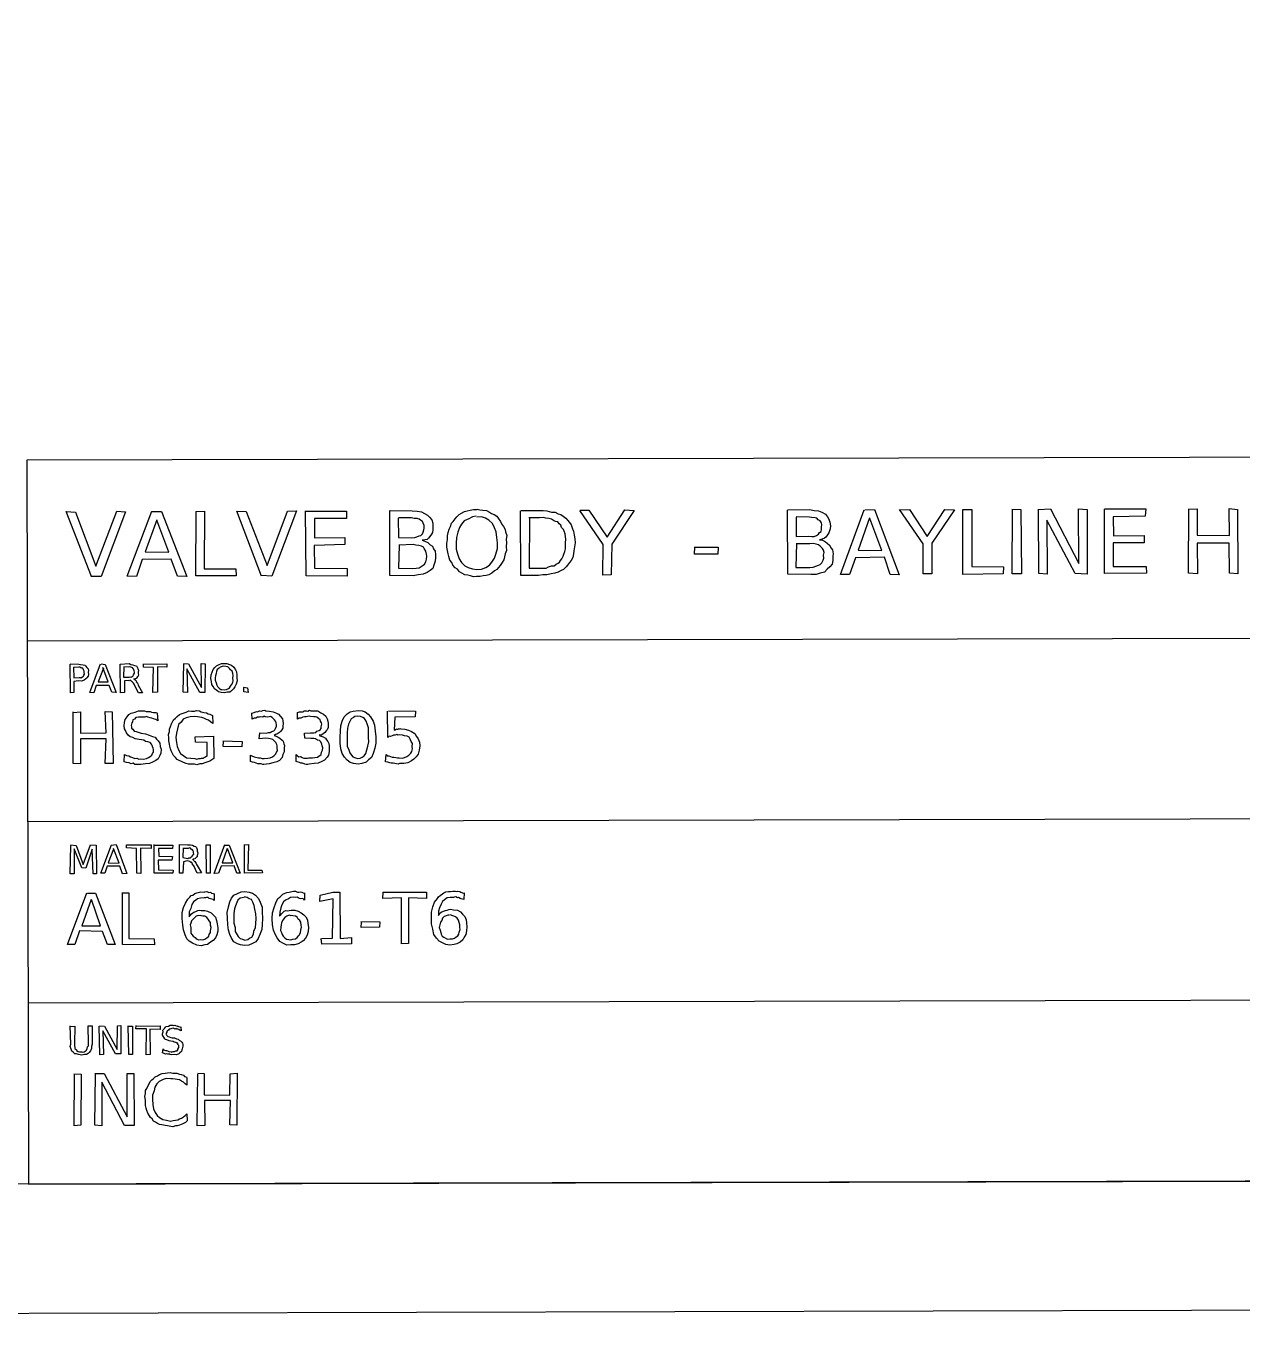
# Model space of a CAD drawing. Header units: millimetres. Extents: x 0 to 460, y -1 to 401.
# Drawn here: x 270.3 to 364.4, y -0.6 to 99.7 of the extents above; entities that cross this region are included whole.
import ezdxf

# ---------------------------------------------------------------- set-up
doc = ezdxf.new("R2010")
doc.units = ezdxf.units.MM

msp = doc.modelspace()

# ---------------------------------------------------------------- linework, layer by layer
for points in [[(0.5, -0.59), (460.47, 0.58), (459.48, 400.55), (-0.5, 399.41)], [(10.5, 9.49), (450.48, 10.55), (449.52, 390.55), (9.55, 389.45)], [(270.46, 10.08), (450.44, 10.51), (450.32, 66.51), (270.33, 66.1)]]:
    msp.add_lwpolyline(points, close=True)
for points in [[(291.91, 62.15), (295.06, 62.15), (295.06, 61.59), (292.6, 61.59), (292.6, 60.09), (294.95, 60.11), (294.94, 59.57), (292.57, 59.5), (292.59, 57.75), (295.13, 57.71), (295.11, 57.13), (291.95, 57.15), (291.89, 62.18)], [(298.45, 62.2), (300.15, 62.18), (300.54, 62.14), (300.87, 62.1), (301.12, 61.97), (301.34, 61.84), (301.5, 61.69), (301.68, 61.48), (301.75, 61.22), (301.76, 60.97), (301.74, 60.71), (301.72, 60.5), (301.66, 60.36), (301.53, 60.19), (301.41, 60.06), (301.32, 59.96), (301.15, 59.94), (300.93, 59.9), (301.18, 59.79), (301.36, 59.73), (301.55, 59.55), (301.72, 59.44), (301.81, 59.23), (301.93, 59.06), (301.95, 58.8), (301.95, 58.56), (301.94, 58.29), (301.84, 57.97), (301.75, 57.72), (301.55, 57.56), (301.31, 57.41), (301.01, 57.28), (300.63, 57.22), (300.24, 57.14), (298.42, 57.16), (298.42, 62.19)], [(305.19, 62.31), (305.4, 62.24), (305.63, 62.22), (305.9, 62.19), (306.14, 62.08), (306.29, 61.98), (306.5, 61.89), (306.71, 61.75), (306.81, 61.61), (306.99, 61.36), (307.08, 61.18), (307.23, 60.97), (307.34, 60.73), (307.37, 60.54), (307.47, 60.26), (307.44, 59.97), (307.46, 59.69), (307.44, 59.42), (307.46, 59.1), (307.36, 58.84), (307.3, 58.62), (307.26, 58.39), (307.12, 58.18), (306.96, 57.95), (306.83, 57.79), (306.7, 57.63), (306.53, 57.52), (306.32, 57.34), (306.09, 57.23), (305.87, 57.16), (305.64, 57.15), (305.42, 57.1), (305.13, 57.1), (304.89, 57.07), (304.66, 57.14), (304.45, 57.19), (304.24, 57.23), (303.99, 57.35), (303.82, 57.46), (303.65, 57.66), (303.49, 57.76), (303.31, 57.98), (303.22, 58.17), (303.07, 58.36), (302.99, 58.64), (302.95, 58.84), (302.9, 59.1), (302.84, 59.36), (302.84, 59.64), (302.88, 59.95), (302.9, 60.24), (302.93, 60.51), (303.01, 60.75), (303.12, 60.96), (303.19, 61.22), (303.33, 61.35), (303.47, 61.55), (303.6, 61.71), (303.78, 61.9), (303.98, 62), (304.21, 62.13), (304.41, 62.17), (304.63, 62.23), (304.9, 62.27), (305.15, 62.28)], [(308.56, 62.19), (309.91, 62.2), (310.3, 62.21), (310.58, 62.17), (310.93, 62.08), (311.21, 62.07), (311.45, 61.95), (311.65, 61.89), (311.85, 61.77), (312.06, 61.61), (312.19, 61.46), (312.32, 61.27), (312.45, 61.08), (312.57, 60.79), (312.65, 60.61), (312.69, 60.29), (312.75, 60), (312.77, 59.69), (312.72, 59.4), (312.66, 59.08), (312.65, 58.86), (312.58, 58.56), (312.47, 58.34), (312.34, 58.17), (312.19, 57.98), (312.08, 57.84), (311.87, 57.64), (311.68, 57.56), (311.45, 57.42), (311.2, 57.35), (310.91, 57.29), (310.59, 57.22), (310.26, 57.21), (309.94, 57.16), (308.56, 57.18), (308.55, 62.18)], [(313.15, 62.23), (313.84, 62.22), (315.24, 60.13), (316.61, 62.24), (317.34, 62.21), (315.61, 59.6), (315.57, 57.21), (314.91, 57.19), (314.93, 59.58), (313.12, 62.2)], [(329.21, 62.25), (330.9, 62.28), (331.28, 62.21), (331.62, 62.17), (331.87, 62.06), (332.14, 61.91), (332.31, 61.72), (332.42, 61.52), (332.48, 61.29), (332.53, 61.02), (332.5, 60.78), (332.46, 60.63), (332.41, 60.46), (332.3, 60.31), (332.18, 60.13), (332.07, 60.07), (331.9, 59.98), (331.69, 59.93), (331.93, 59.9), (332.16, 59.77), (332.29, 59.68), (332.45, 59.53), (332.6, 59.29), (332.7, 59.15), (332.74, 58.86), (332.72, 58.68), (332.73, 58.33), (332.66, 58.06), (332.48, 57.84), (332.29, 57.65), (332.08, 57.43), (331.74, 57.34), (331.42, 57.26), (331.01, 57.24), (329.23, 57.27), (329.2, 62.23)], [(335.19, 62.25), (335.95, 62.28), (337.85, 57.23), (337.15, 57.24), (336.73, 58.58), (334.47, 58.54), (334.01, 57.25), (333.31, 57.25), (335.15, 62.26)], [(337.9, 62.25), (338.66, 62.28), (340.03, 60.19), (341.4, 62.29), (342.13, 62.26), (340.38, 59.66), (340.39, 57.29), (339.71, 57.29), (339.71, 59.63), (337.88, 62.27)], [(342.75, 62.28), (343.47, 62.29), (343.49, 57.88), (345.92, 57.85), (345.9, 57.31), (342.77, 57.24), (342.77, 62.24)], [(346.57, 62.3), (347.28, 62.28), (347.32, 57.29), (346.61, 57.3), (346.63, 62.29)], [(348.62, 62.29), (349.57, 62.32), (351.75, 58.09), (351.73, 62.33), (352.4, 62.27), (352.41, 57.27), (351.47, 57.33), (349.29, 61.44), (349.32, 57.27), (348.66, 57.32), (348.65, 62.3)], [(353.76, 62.34), (356.94, 62.32), (356.89, 61.77), (354.42, 61.71), (354.45, 60.23), (356.83, 60.27), (356.83, 59.7), (354.41, 59.71), (354.43, 57.88), (356.98, 57.87), (356.99, 57.34), (353.76, 57.32), (353.75, 62.31)], [(360.24, 62.31), (360.93, 62.34), (360.93, 60.28), (363.42, 60.26), (363.41, 62.35), (364.05, 62.29), (364.06, 57.3), (363.42, 57.34), (363.41, 59.67), (360.93, 59.68), (360.94, 57.31), (360.26, 57.35), (360.28, 62.32)], [(275.33, 57.1), (273.37, 62.11), (274.08, 62.08), (275.66, 57.9), (277.29, 62.14), (277.97, 62.09), (276.08, 57.09), (275.28, 57.09)], [(279.99, 62.12), (280.75, 62.13), (282.7, 57.1), (281.98, 57.13), (281.5, 58.44), (279.26, 58.42), (278.81, 57.09), (278.08, 57.12), (280.01, 62.14)], [(280.38, 61.47), (279.48, 58.99), (281.32, 58.98), (280.39, 61.46)], [(283.4, 62.13), (284.07, 62.14), (284.06, 57.69), (286.51, 57.68), (286.54, 57.14), (283.4, 57.15), (283.43, 62.13)], [(288.5, 57.13), (286.57, 62.16), (287.29, 62.12), (288.92, 57.95), (290.5, 62.16), (291.19, 62.17), (289.28, 57.11), (288.49, 57.17)], [(299.08, 61.6), (299.1, 60.11), (300.12, 60.08), (300.35, 60.1), (300.52, 60.16), (300.7, 60.25), (300.83, 60.27), (300.95, 60.4), (301.01, 60.52), (301.05, 60.71), (301.07, 60.83), (301.09, 61.03), (301, 61.23), (300.94, 61.35), (300.81, 61.45), (300.69, 61.54), (300.55, 61.59), (300.31, 61.59), (300.09, 61.64), (299.09, 61.64)], [(305.12, 61.75), (304.83, 61.72), (304.53, 61.56), (304.19, 61.41), (303.96, 61.15), (303.83, 60.89), (303.68, 60.53), (303.59, 60.11), (303.55, 59.68), (303.56, 59.22), (303.66, 58.84), (303.8, 58.47), (303.97, 58.18), (304.23, 57.92), (304.5, 57.78), (304.83, 57.69), (305.16, 57.64), (305.51, 57.67), (305.86, 57.8), (306.14, 57.97), (306.31, 58.21), (306.53, 58.52), (306.63, 58.83), (306.76, 59.27), (306.75, 59.7), (306.72, 60.1), (306.66, 60.56), (306.52, 60.87), (306.36, 61.2), (306.1, 61.44), (305.83, 61.6), (305.53, 61.71), (305.15, 61.69)], [(309.24, 61.65), (309.2, 57.75), (310.02, 57.75), (310.25, 57.74), (310.53, 57.75), (310.7, 57.85), (310.94, 57.91), (311.14, 57.91), (311.3, 58.05), (311.45, 58.13), (311.56, 58.2), (311.63, 58.33), (311.75, 58.46), (311.85, 58.67), (311.89, 58.81), (311.97, 59.02), (312.01, 59.24), (312.03, 59.47), (312.01, 59.69), (312.05, 59.97), (312.03, 60.15), (311.99, 60.39), (311.93, 60.6), (311.86, 60.72), (311.72, 60.88), (311.67, 61.06), (311.54, 61.16), (311.44, 61.32), (311.24, 61.35), (311.1, 61.43), (310.93, 61.54), (310.73, 61.59), (310.49, 61.61), (310.31, 61.65), (310, 61.62), (309.19, 61.63)], [(329.87, 61.69), (329.87, 60.2), (330.87, 60.22), (331.1, 60.2), (331.27, 60.2), (331.45, 60.26), (331.61, 60.36), (331.69, 60.49), (331.81, 60.57), (331.85, 60.74), (331.83, 60.93), (331.87, 61.09), (331.83, 61.24), (331.73, 61.4), (331.59, 61.49), (331.48, 61.6), (331.34, 61.64), (331.07, 61.66), (330.9, 61.69), (329.89, 61.72)], [(335.55, 61.62), (334.69, 59.12), (336.52, 59.11), (335.59, 61.59)], [(299.14, 59.53), (299.09, 57.73), (300.18, 57.71), (300.45, 57.74), (300.69, 57.76), (300.84, 57.88), (301, 57.97), (301.1, 58.05), (301.22, 58.22), (301.25, 58.43), (301.3, 58.66), (301.26, 58.83), (301.2, 59.05), (301.08, 59.25), (301.03, 59.37), (300.87, 59.44), (300.67, 59.48), (300.44, 59.51), (300.22, 59.56), (299.13, 59.52)], [(321.99, 59.36), (323.85, 59.37), (323.82, 58.81), (322.02, 58.82), (322.04, 59.36)], [(329.91, 59.66), (329.85, 57.8), (330.94, 57.78), (331.2, 57.81), (331.41, 57.89), (331.62, 57.97), (331.74, 58.01), (331.87, 58.16), (331.98, 58.35), (332.03, 58.5), (332, 58.75), (332.05, 58.96), (332, 59.13), (331.91, 59.27), (331.74, 59.44), (331.62, 59.54), (331.44, 59.59), (331.2, 59.64), (330.94, 59.62), (329.9, 59.63)], [(270.38, 52.11), (450.34, 52.51)], [(273.69, 50.34), (274.35, 50.3), (274.48, 50.28), (274.69, 50.25), (274.82, 50.23), (274.87, 50.18), (274.98, 50.06), (275.06, 49.96), (275.09, 49.83), (275.07, 49.68), (275.1, 49.51), (275.07, 49.39), (274.98, 49.26), (274.89, 49.17), (274.76, 49.06), (274.64, 49.02), (274.54, 49), (274.33, 49.02), (273.96, 48.98), (273.95, 48.13), (273.7, 48.1), (273.69, 50.32)], [(276.08, 50.33), (276.38, 50.29), (277.24, 48.13), (276.91, 48.15), (276.69, 48.65), (275.7, 48.67), (275.52, 48.09), (275.2, 48.12), (276.02, 50.33)], [(278.63, 49.15), (278.66, 49.12), (278.68, 49.08), (278.71, 49.09), (278.81, 49), (278.8, 48.94), (278.86, 48.88), (278.92, 48.8), (278.95, 48.69), (279.27, 48.1), (278.98, 48.1), (278.66, 48.69), (278.62, 48.76), (278.58, 48.84), (278.5, 48.93), (278.43, 48.98), (278.39, 49.03), (278.35, 49.06), (278.24, 49.01), (278.16, 49.04), (277.88, 49.03), (277.88, 48.13), (277.57, 48.1), (277.56, 50.31), (278.24, 50.35), (278.37, 50.28), (278.54, 50.26), (278.66, 50.22), (278.81, 50.18), (278.86, 50.08), (278.92, 49.98), (278.98, 49.83), (278.95, 49.69), (278.95, 49.59), (278.97, 49.48), (278.93, 49.39), (278.88, 49.36), (278.82, 49.24), (278.78, 49.21), (278.7, 49.17), (278.57, 49.14)], [(279.36, 50.3), (281.17, 50.33), (281.17, 50.07), (280.43, 50.1), (280.45, 48.14), (280.09, 48.13), (280.12, 50.05), (279.35, 50.09), (279.36, 50.34)], [(282.44, 50.35), (282.85, 50.33), (283.84, 48.5), (283.81, 50.36), (284.13, 50.33), (284.09, 48.13), (283.71, 48.12), (282.72, 49.96), (282.77, 48.12), (282.43, 48.15), (282.47, 50.34)], [(285.59, 50.36), (285.81, 50.37), (286.02, 50.29), (286.17, 50.24), (286.34, 50.08), (286.48, 49.88), (286.56, 49.72), (286.58, 49.46), (286.59, 49.26), (286.61, 49.01), (286.54, 48.77), (286.43, 48.55), (286.31, 48.4), (286.16, 48.25), (286.04, 48.15), (285.82, 48.15), (285.62, 48.08), (285.37, 48.12), (285.17, 48.18), (285.03, 48.27), (284.84, 48.39), (284.74, 48.58), (284.65, 48.74), (284.62, 48.97), (284.56, 49.21), (284.6, 49.48), (284.68, 49.7), (284.76, 49.91), (284.87, 50.04), (285.01, 50.18), (285.16, 50.27), (285.4, 50.36), (285.62, 50.35)], [(285.58, 50.16), (285.45, 50.14), (285.3, 50.07), (285.22, 50.01), (285.06, 49.9), (285, 49.75), (284.97, 49.58), (284.93, 49.4), (284.9, 49.25), (284.89, 49.07), (284.98, 48.86), (285.02, 48.68), (285.08, 48.57), (285.22, 48.46), (285.33, 48.36), (285.42, 48.36), (285.61, 48.33), (285.78, 48.36), (285.93, 48.43), (286, 48.48), (286.09, 48.61), (286.17, 48.72), (286.26, 48.88), (286.3, 49.04), (286.28, 49.22), (286.3, 49.42), (286.27, 49.62), (286.21, 49.76), (286.08, 49.88), (286.01, 49.97), (285.89, 50.1), (285.74, 50.14), (285.58, 50.15)], [(273.93, 50.09), (273.95, 49.25), (274.37, 49.27), (274.45, 49.27), (274.51, 49.25), (274.62, 49.32), (274.65, 49.34), (274.7, 49.38), (274.73, 49.47), (274.79, 49.53), (274.75, 49.66), (274.75, 49.76), (274.73, 49.82), (274.71, 49.88), (274.67, 49.99), (274.57, 50), (274.5, 50.03), (274.42, 50.09), (274.35, 50.09), (273.94, 50.06)], [(276.25, 49.99), (275.84, 48.94), (276.62, 48.94), (276.2, 50.05)], [(277.83, 50.1), (277.81, 49.31), (278.25, 49.3), (278.31, 49.33), (278.43, 49.31), (278.47, 49.36), (278.55, 49.42), (278.56, 49.43), (278.59, 49.49), (278.65, 49.61), (278.65, 49.69), (278.62, 49.79), (278.6, 49.87), (278.61, 49.91), (278.53, 50.01), (278.52, 50.03), (278.38, 50.07), (278.3, 50.1), (278.2, 50.07), (277.82, 50.1)], [(287.1, 48.52), (287.41, 48.49), (287.45, 48.12), (287.11, 48.17), (287.11, 48.51)], [(273.94, 46.58), (274.48, 46.63), (274.47, 44.98), (276.46, 45), (276.39, 46.64), (276.94, 46.63), (277, 42.63), (276.4, 42.63), (276.46, 44.53), (274.49, 44.54), (274.49, 42.59), (273.92, 42.62), (273.91, 46.62)], [(280.42, 46.51), (280.46, 45.93), (280.31, 46.03), (280.13, 46.08), (280.01, 46.12), (279.87, 46.16), (279.69, 46.2), (279.58, 46.27), (279.45, 46.22), (279.37, 46.22), (279.15, 46.22), (278.96, 46.21), (278.76, 46.19), (278.66, 46.05), (278.54, 46), (278.5, 45.85), (278.45, 45.76), (278.41, 45.57), (278.43, 45.45), (278.43, 45.37), (278.54, 45.28), (278.59, 45.21), (278.64, 45.13), (278.78, 45.1), (278.95, 45.04), (279.18, 44.98), (279.5, 44.92), (279.8, 44.81), (280.04, 44.72), (280.26, 44.65), (280.37, 44.52), (280.5, 44.37), (280.61, 44.2), (280.64, 43.94), (280.72, 43.73), (280.7, 43.43), (280.62, 43.24), (280.49, 42.98), (280.31, 42.85), (280.05, 42.74), (279.83, 42.62), (279.52, 42.6), (279.16, 42.56), (279.02, 42.56), (278.84, 42.55), (278.69, 42.55), (278.55, 42.64), (278.4, 42.61), (278.24, 42.67), (278.05, 42.71), (277.86, 42.76), (277.88, 43.33), (278.03, 43.25), (278.21, 43.21), (278.36, 43.14), (278.5, 43.1), (278.68, 43.01), (278.84, 43.03), (279, 42.96), (279.15, 42.98), (279.35, 42.97), (279.58, 43.01), (279.75, 43.1), (279.86, 43.16), (280.01, 43.28), (280.06, 43.41), (280.12, 43.5), (280.12, 43.7), (280.1, 43.82), (280.05, 43.93), (280.02, 44.03), (279.97, 44.12), (279.86, 44.24), (279.7, 44.31), (279.52, 44.34), (279.37, 44.42), (279.01, 44.49), (278.71, 44.54), (278.52, 44.64), (278.31, 44.7), (278.17, 44.82), (278.05, 45), (277.97, 45.17), (277.88, 45.31), (277.86, 45.53), (277.89, 45.81), (277.94, 46.02), (278.09, 46.24), (278.21, 46.41), (278.41, 46.53), (278.7, 46.59), (278.96, 46.7), (279.26, 46.69), (279.42, 46.71), (279.56, 46.66), (279.68, 46.64), (279.87, 46.64), (279.97, 46.59), (280.13, 46.56), (280.3, 46.57), (280.45, 46.53)], [(284.29, 43.2), (284.29, 44.25), (283.39, 44.28), (283.35, 44.7), (284.78, 44.73), (284.79, 43.02), (284.65, 42.91), (284.49, 42.8), (284.27, 42.73), (284.11, 42.67), (283.9, 42.6), (283.72, 42.6), (283.48, 42.53), (283.31, 42.57), (283.08, 42.58), (282.85, 42.57), (282.67, 42.62), (282.44, 42.7), (282.3, 42.77), (282.12, 42.85), (281.96, 42.94), (281.82, 43.08), (281.67, 43.25), (281.61, 43.4), (281.49, 43.6), (281.44, 43.77), (281.39, 43.97), (281.36, 44.13), (281.32, 44.37), (281.31, 44.61), (281.3, 44.88), (281.36, 45.09), (281.38, 45.29), (281.44, 45.5), (281.52, 45.7), (281.59, 45.85), (281.68, 46), (281.84, 46.12), (281.96, 46.27), (282.15, 46.41), (282.28, 46.46), (282.43, 46.53), (282.66, 46.59), (282.87, 46.7), (283.08, 46.68), (283.3, 46.68), (283.47, 46.72), (283.68, 46.69), (283.82, 46.62), (284.03, 46.57), (284.22, 46.55), (284.36, 46.48), (284.5, 46.43), (284.69, 46.33), (284.71, 45.72), (284.53, 45.86), (284.38, 45.98), (284.22, 46.04), (284.02, 46.12), (283.86, 46.19), (283.68, 46.22), (283.54, 46.24), (283.33, 46.26), (282.97, 46.24), (282.66, 46.16), (282.43, 46.06), (282.26, 45.83), (282.07, 45.64), (281.98, 45.31), (281.91, 44.97), (281.87, 44.64), (281.91, 44.24), (281.95, 43.94), (282.08, 43.63), (282.22, 43.41), (282.47, 43.21), (282.68, 43.07), (283.03, 43.04), (283.32, 43.02), (283.49, 42.97), (283.64, 43.02), (283.77, 43.02), (283.84, 43.03), (284, 43.05), (284.04, 43.1), (284.16, 43.15), (284.27, 43.23)], [(289.47, 44.79), (289.63, 44.73), (289.79, 44.66), (289.91, 44.58), (290.08, 44.43), (290.17, 44.35), (290.23, 44.15), (290.27, 44.01), (290.24, 43.83), (290.25, 43.52), (290.15, 43.31), (290.08, 43.1), (289.89, 42.86), (289.67, 42.76), (289.36, 42.67), (289.08, 42.6), (288.68, 42.55), (288.6, 42.54), (288.46, 42.61), (288.32, 42.61), (288.2, 42.61), (288.08, 42.65), (287.95, 42.69), (287.8, 42.74), (287.63, 42.77), (287.65, 43.28), (287.75, 43.22), (287.91, 43.15), (288.02, 43.11), (288.15, 43.08), (288.27, 43.07), (288.39, 43.06), (288.53, 43.02), (288.69, 43.01), (288.97, 43.04), (289.15, 43.07), (289.34, 43.15), (289.46, 43.24), (289.59, 43.37), (289.65, 43.49), (289.73, 43.6), (289.71, 43.83), (289.71, 43.98), (289.68, 44.1), (289.59, 44.26), (289.5, 44.36), (289.37, 44.47), (289.16, 44.54), (289.04, 44.55), (288.83, 44.59), (288.32, 44.53), (288.35, 45), (288.85, 44.98), (289.02, 45.02), (289.16, 45.03), (289.29, 45.11), (289.45, 45.15), (289.51, 45.23), (289.58, 45.33), (289.64, 45.51), (289.66, 45.61), (289.63, 45.77), (289.58, 45.9), (289.5, 46.01), (289.39, 46.11), (289.31, 46.19), (289.18, 46.25), (288.97, 46.22), (288.77, 46.23), (288.69, 46.28), (288.59, 46.22), (288.45, 46.23), (288.33, 46.22), (288.17, 46.21), (288.05, 46.14), (287.92, 46.12), (287.77, 46.06), (287.73, 46.52), (287.91, 46.56), (288.09, 46.64), (288.16, 46.61), (288.37, 46.69), (288.47, 46.67), (288.6, 46.73), (288.75, 46.74), (288.83, 46.69), (289.12, 46.68), (289.38, 46.63), (289.65, 46.53), (289.8, 46.43), (289.97, 46.27), (290.11, 46.09), (290.14, 45.93), (290.16, 45.7), (290.13, 45.53), (290.14, 45.36), (290.07, 45.24), (289.96, 45.11), (289.89, 45.03), (289.73, 44.93), (289.58, 44.88), (289.48, 44.79)], [(292.95, 44.78), (293.12, 44.73), (293.26, 44.68), (293.44, 44.58), (293.51, 44.46), (293.62, 44.33), (293.71, 44.16), (293.74, 43.98), (293.74, 43.83), (293.73, 43.56), (293.68, 43.26), (293.57, 43.11), (293.36, 42.88), (293.15, 42.78), (292.88, 42.66), (292.57, 42.63), (292.17, 42.57), (292.07, 42.56), (291.94, 42.56), (291.85, 42.57), (291.67, 42.65), (291.53, 42.64), (291.44, 42.7), (291.25, 42.76), (291.17, 42.79), (291.17, 43.31), (291.25, 43.24), (291.37, 43.15), (291.51, 43.16), (291.63, 43.08), (291.76, 43.05), (291.92, 43.05), (292.06, 43.05), (292.15, 43.06), (292.43, 43.06), (292.62, 43.09), (292.83, 43.12), (292.93, 43.2), (293.11, 43.33), (293.14, 43.5), (293.2, 43.66), (293.25, 43.84), (293.19, 44), (293.15, 44.12), (293.07, 44.29), (292.99, 44.4), (292.83, 44.44), (292.66, 44.54), (292.53, 44.56), (292.3, 44.57), (291.84, 44.59), (291.82, 44.98), (292.28, 45), (292.53, 45), (292.69, 45.03), (292.77, 45.12), (292.95, 45.19), (293.02, 45.23), (293.11, 45.34), (293.1, 45.47), (293.15, 45.66), (293.13, 45.77), (293.06, 45.91), (293.04, 46.02), (292.93, 46.07), (292.77, 46.2), (292.66, 46.24), (292.51, 46.23), (292.28, 46.25), (292.17, 46.28), (292.05, 46.26), (291.96, 46.24), (291.81, 46.23), (291.7, 46.2), (291.54, 46.12), (291.41, 46.13), (291.27, 46.06), (291.27, 46.57), (291.43, 46.63), (291.51, 46.63), (291.71, 46.63), (291.8, 46.7), (291.98, 46.7), (292.07, 46.68), (292.21, 46.74), (292.32, 46.71), (292.63, 46.71), (292.85, 46.69), (293.09, 46.54), (293.3, 46.45), (293.48, 46.3), (293.58, 46.09), (293.63, 45.89), (293.66, 45.71), (293.66, 45.52), (293.64, 45.41), (293.58, 45.23), (293.5, 45.14), (293.4, 45.02), (293.25, 44.9), (293.11, 44.83), (292.96, 44.84)], [(295.96, 46.72), (296.27, 46.7), (296.51, 46.63), (296.75, 46.44), (296.94, 46.23), (297.13, 45.91), (297.23, 45.59), (297.3, 45.13), (297.34, 44.69), (297.34, 44.2), (297.27, 43.8), (297.13, 43.39), (297, 43.1), (296.76, 42.9), (296.58, 42.73), (296.25, 42.63), (295.96, 42.57), (295.61, 42.62), (295.36, 42.7), (295.11, 42.88), (294.91, 43.12), (294.74, 43.4), (294.64, 43.76), (294.59, 44.21), (294.59, 44.63), (294.6, 45.14), (294.64, 45.55), (294.73, 45.9), (294.89, 46.23), (295.13, 46.46), (295.36, 46.61), (295.59, 46.67), (295.97, 46.72)], [(295.94, 46.29), (295.72, 46.27), (295.61, 46.18), (295.44, 46.07), (295.33, 45.88), (295.23, 45.67), (295.14, 45.36), (295.11, 45.01), (295.13, 44.67), (295.12, 44.29), (295.13, 43.96), (295.25, 43.67), (295.33, 43.44), (295.45, 43.28), (295.57, 43.15), (295.77, 43.07), (295.94, 43.01), (296.12, 43.04), (296.29, 43.11), (296.44, 43.22), (296.57, 43.41), (296.65, 43.68), (296.71, 43.96), (296.79, 44.3), (296.78, 44.63), (296.76, 45.03), (296.77, 45.39), (296.66, 45.69), (296.6, 45.89), (296.46, 46.1), (296.33, 46.18), (296.16, 46.26), (295.94, 46.29)], [(298.32, 46.7), (300.42, 46.67), (300.38, 46.24), (298.81, 46.2), (298.76, 45.2), (298.87, 45.23), (298.89, 45.3), (298.93, 45.29), (299.05, 45.29), (299.11, 45.33), (299.16, 45.29), (299.19, 45.34), (299.28, 45.3), (299.59, 45.27), (299.88, 45.2), (300.1, 45.1), (300.35, 44.94), (300.5, 44.72), (300.63, 44.54), (300.71, 44.27), (300.74, 43.99), (300.7, 43.66), (300.62, 43.35), (300.47, 43.13), (300.28, 42.97), (300.11, 42.82), (299.83, 42.67), (299.5, 42.62), (299.17, 42.62), (299.07, 42.57), (298.95, 42.6), (298.8, 42.63), (298.69, 42.66), (298.53, 42.64), (298.42, 42.68), (298.26, 42.72), (298.1, 42.76), (298.13, 43.33), (298.23, 43.23), (298.34, 43.22), (298.48, 43.16), (298.61, 43.12), (298.74, 43.12), (298.89, 43.08), (299.03, 43.06), (299.15, 43.06), (299.41, 43.04), (299.57, 43.08), (299.75, 43.16), (299.89, 43.27), (300.04, 43.43), (300.12, 43.55), (300.18, 43.75), (300.15, 43.95), (300.18, 44.18), (300.07, 44.33), (299.99, 44.51), (299.93, 44.65), (299.77, 44.74), (299.57, 44.77), (299.4, 44.82), (299.15, 44.84), (299.04, 44.83), (298.96, 44.87), (298.83, 44.82), (298.72, 44.82), (298.61, 44.77), (298.48, 44.72), (298.38, 44.74), (298.28, 44.63), (298.25, 46.67)], [(285.49, 44.37), (286.98, 44.33), (286.96, 43.92), (285.51, 43.94), (285.54, 44.33)], [(270.38, 38.13), (450.38, 38.55)], [(273.71, 36.34), (274.13, 36.29), (274.69, 34.81), (275.26, 36.32), (275.7, 36.3), (275.72, 34.08), (275.45, 34.09), (275.39, 36.01), (274.88, 34.54), (274.57, 34.55), (273.98, 36.03), (273.99, 34.09), (273.69, 34.09), (273.73, 36.28)], [(276.84, 36.31), (277.24, 36.35), (278.06, 34.11), (277.74, 34.09), (277.52, 34.69), (276.54, 34.69), (276.35, 34.13), (276.05, 34.14), (276.89, 36.34)], [(278.04, 36.33), (279.94, 36.34), (279.95, 36.06), (279.13, 36.08), (279.14, 34.11), (278.84, 34.13), (278.81, 36.05), (278.04, 36.1), (278.04, 36.32)], [(280.18, 36.3), (281.63, 36.3), (281.6, 36.04), (280.51, 36.05), (280.53, 35.45), (281.59, 35.42), (281.56, 35.15), (280.49, 35.15), (280.52, 34.39), (281.66, 34.36), (281.62, 34.15), (280.19, 34.14), (280.18, 36.35)], [(283.18, 35.14), (283.21, 35.17), (283.24, 35.11), (283.27, 35.06), (283.33, 35.04), (283.39, 34.96), (283.44, 34.88), (283.46, 34.8), (283.52, 34.73), (283.85, 34.16), (283.52, 34.15), (283.25, 34.7), (283.15, 34.79), (283.15, 34.89), (283.07, 34.95), (283.06, 35), (282.98, 34.99), (282.93, 35.04), (282.85, 35.06), (282.74, 35.09), (282.44, 35.02), (282.4, 34.15), (282.15, 34.15), (282.14, 36.36), (282.76, 36.34), (283, 36.32), (283.15, 36.31), (283.27, 36.22), (283.38, 36.2), (283.46, 36.12), (283.52, 35.97), (283.51, 35.85), (283.56, 35.72), (283.54, 35.59), (283.52, 35.5), (283.5, 35.4), (283.45, 35.37), (283.36, 35.27), (283.34, 35.24), (283.23, 35.23), (283.14, 35.17)], [(284.2, 36.34), (284.51, 36.33), (284.52, 34.15), (284.23, 34.15), (284.2, 36.32)], [(285.65, 36.31), (285.98, 36.31), (286.84, 34.14), (286.57, 34.13), (286.37, 34.7), (285.36, 34.68), (285.15, 34.14), (284.83, 34.12), (285.65, 36.35)], [(287.2, 36.32), (287.49, 36.36), (287.44, 34.37), (288.52, 34.36), (288.56, 34.16), (287.17, 34.14), (287.17, 36.36)], [(277.04, 35.99), (276.62, 34.94), (277.47, 34.91), (277.02, 36.05)], [(282.43, 36.1), (282.39, 35.34), (282.79, 35.28), (282.86, 35.32), (282.99, 35.32), (283.02, 35.39), (283.09, 35.43), (283.13, 35.46), (283.19, 35.56), (283.25, 35.62), (283.23, 35.72), (283.22, 35.78), (283.19, 35.89), (283.18, 35.9), (283.12, 35.97), (283.05, 36), (282.99, 36.08), (282.92, 36.09), (282.81, 36.06), (282.42, 36.06)], [(285.84, 36.06), (285.44, 34.95), (286.26, 34.94), (285.85, 36.04)], [(275.01, 32.58), (275.63, 32.59), (277.16, 28.62), (276.56, 28.62), (276.17, 29.63), (274.39, 29.67), (274.04, 28.63), (273.46, 28.63), (274.97, 32.62)], [(277.7, 32.63), (278.23, 32.61), (278.23, 29.08), (280.18, 29.07), (280.2, 28.59), (277.73, 28.62), (277.73, 32.64)], [(284.83, 32.55), (284.83, 32.03), (284.74, 32.1), (284.65, 32.14), (284.54, 32.16), (284.45, 32.17), (284.35, 32.25), (284.24, 32.25), (284.16, 32.22), (284.05, 32.24), (283.77, 32.2), (283.54, 32.16), (283.4, 32.06), (283.23, 31.91), (283.09, 31.71), (283.02, 31.41), (282.9, 31.15), (282.9, 30.77), (282.96, 30.87), (283.07, 31), (283.17, 31.08), (283.25, 31.12), (283.41, 31.18), (283.55, 31.26), (283.7, 31.27), (283.81, 31.25), (284.09, 31.25), (284.32, 31.21), (284.59, 31.08), (284.76, 30.92), (284.92, 30.73), (285.01, 30.47), (285.06, 30.23), (285.12, 29.92), (285.11, 29.65), (285.03, 29.36), (284.92, 29.14), (284.74, 28.93), (284.54, 28.8), (284.3, 28.63), (284.09, 28.6), (283.81, 28.53), (283.49, 28.56), (283.15, 28.72), (282.9, 28.88), (282.7, 29.05), (282.57, 29.38), (282.45, 29.75), (282.39, 30.12), (282.34, 30.62), (282.36, 31.09), (282.45, 31.49), (282.6, 31.83), (282.78, 32.13), (282.93, 32.29), (283.05, 32.41), (283.17, 32.45), (283.33, 32.57), (283.48, 32.61), (283.68, 32.68), (283.79, 32.69), (284.04, 32.68), (284.09, 32.69), (284.25, 32.71), (284.31, 32.69), (284.41, 32.64), (284.54, 32.66), (284.63, 32.6), (284.75, 32.56), (284.82, 32.55)], [(287.2, 32.71), (287.53, 32.68), (287.78, 32.58), (288.03, 32.45), (288.25, 32.17), (288.39, 31.9), (288.53, 31.52), (288.55, 31.14), (288.57, 30.62), (288.55, 30.18), (288.52, 29.77), (288.37, 29.39), (288.24, 29.08), (288.06, 28.84), (287.79, 28.7), (287.52, 28.57), (287.18, 28.54), (286.87, 28.59), (286.63, 28.66), (286.35, 28.83), (286.18, 29.12), (286.05, 29.4), (285.94, 29.73), (285.88, 30.13), (285.85, 30.65), (285.84, 31.09), (285.93, 31.53), (286.04, 31.91), (286.18, 32.2), (286.34, 32.43), (286.62, 32.57), (286.91, 32.7), (287.2, 32.72)], [(287.22, 32.29), (286.98, 32.23), (286.85, 32.2), (286.67, 32.06), (286.59, 31.86), (286.48, 31.6), (286.39, 31.39), (286.35, 31.02), (286.35, 30.63), (286.35, 30.26), (286.45, 29.94), (286.46, 29.62), (286.61, 29.37), (286.69, 29.24), (286.83, 29.08), (287.03, 29.03), (287.2, 28.96), (287.44, 29.01), (287.55, 29.11), (287.73, 29.19), (287.87, 29.41), (287.9, 29.64), (288.03, 29.94), (288.05, 30.25), (288.08, 30.62), (288.05, 31), (287.98, 31.36), (287.91, 31.63), (287.82, 31.89), (287.72, 32.09), (287.54, 32.16), (287.38, 32.26), (287.18, 32.31)], [(291.82, 32.6), (291.81, 32.06), (291.77, 32.12), (291.63, 32.17), (291.53, 32.16), (291.43, 32.19), (291.33, 32.23), (291.24, 32.29), (291.14, 32.26), (290.99, 32.28), (290.74, 32.27), (290.57, 32.15), (290.34, 32.06), (290.2, 31.91), (290.07, 31.68), (289.98, 31.46), (289.92, 31.13), (289.88, 30.82), (289.99, 30.91), (290.03, 30.99), (290.17, 31.12), (290.25, 31.19), (290.38, 31.25), (290.53, 31.23), (290.63, 31.26), (290.78, 31.28), (291.07, 31.28), (291.33, 31.2), (291.56, 31.07), (291.77, 30.92), (291.93, 30.75), (292.04, 30.52), (292.07, 30.24), (292.13, 29.95), (292.09, 29.63), (292.03, 29.35), (291.9, 29.12), (291.71, 28.91), (291.57, 28.81), (291.34, 28.67), (291.04, 28.59), (290.75, 28.59), (290.46, 28.58), (290.18, 28.71), (289.91, 28.85), (289.71, 29.13), (289.54, 29.43), (289.42, 29.72), (289.33, 30.15), (289.31, 30.62), (289.35, 31.08), (289.47, 31.49), (289.6, 31.85), (289.76, 32.18), (289.92, 32.28), (290.01, 32.38), (290.15, 32.51), (290.31, 32.58), (290.44, 32.65), (290.63, 32.66), (290.83, 32.71), (290.96, 32.75), (291.12, 32.74), (291.22, 32.7), (291.28, 32.68), (291.38, 32.67), (291.51, 32.69), (291.6, 32.66), (291.71, 32.63), (291.87, 32.58)], [(293.15, 29.08), (293.99, 29.12), (294.04, 32.16), (293.01, 31.96), (293.02, 32.45), (294, 32.66), (294.56, 32.67), (294.57, 29.09), (295.45, 29.15), (295.45, 28.67), (293.15, 28.65), (293.1, 29.08)], [(297.87, 32.68), (301.26, 32.68), (301.27, 32.19), (299.86, 32.23), (299.86, 28.69), (299.32, 28.67), (299.32, 32.22), (297.88, 32.19), (297.92, 32.66)], [(304.17, 32.61), (304.16, 32.1), (304.05, 32.12), (303.95, 32.16), (303.86, 32.19), (303.75, 32.26), (303.66, 32.24), (303.53, 32.31), (303.41, 32.29), (303.36, 32.27), (303.1, 32.26), (302.85, 32.23), (302.66, 32.07), (302.51, 31.96), (302.41, 31.73), (302.26, 31.47), (302.2, 31.21), (302.2, 30.86), (302.28, 30.97), (302.33, 31.08), (302.46, 31.16), (302.59, 31.19), (302.73, 31.24), (302.86, 31.29), (303, 31.33), (303.11, 31.35), (303.36, 31.3), (303.66, 31.27), (303.9, 31.14), (304.05, 30.96), (304.22, 30.78), (304.34, 30.54), (304.36, 30.29), (304.39, 29.99), (304.37, 29.68), (304.32, 29.4), (304.18, 29.18), (304.07, 28.98), (303.88, 28.81), (303.6, 28.68), (303.4, 28.61), (303.06, 28.57), (302.77, 28.61), (302.5, 28.76), (302.25, 28.87), (302.03, 29.11), (301.83, 29.4), (301.74, 29.81), (301.65, 30.21), (301.66, 30.66), (301.66, 31.11), (301.75, 31.53), (301.87, 31.9), (302.12, 32.19), (302.19, 32.3), (302.31, 32.42), (302.49, 32.54), (302.6, 32.62), (302.76, 32.69), (302.96, 32.72), (303.12, 32.72), (303.29, 32.76), (303.42, 32.74), (303.5, 32.74), (303.6, 32.71), (303.68, 32.74), (303.85, 32.71), (303.91, 32.67), (304.01, 32.64), (304.17, 32.57)], [(275.3, 32.09), (274.59, 30.07), (276.02, 30.06), (275.32, 32.09)], [(283.79, 30.84), (283.58, 30.86), (283.44, 30.81), (283.35, 30.73), (283.19, 30.59), (283.08, 30.44), (283.02, 30.28), (282.98, 30.15), (283.01, 29.94), (283.01, 29.72), (283.02, 29.49), (283.09, 29.39), (283.19, 29.26), (283.35, 29.15), (283.44, 29.05), (283.63, 28.98), (283.76, 29), (283.94, 28.97), (284.09, 29.04), (284.25, 29.13), (284.4, 29.26), (284.44, 29.39), (284.55, 29.55), (284.53, 29.69), (284.6, 29.93), (284.55, 30.12), (284.53, 30.32), (284.45, 30.44), (284.36, 30.57), (284.26, 30.72), (284.11, 30.82), (283.95, 30.81), (283.75, 30.86)], [(290.77, 30.85), (290.62, 30.88), (290.46, 30.82), (290.29, 30.71), (290.2, 30.59), (290.11, 30.47), (290.05, 30.31), (290.01, 30.14), (289.98, 29.95), (289.96, 29.71), (290.05, 29.55), (290.1, 29.4), (290.16, 29.27), (290.29, 29.14), (290.42, 29.03), (290.6, 29.01), (290.75, 28.98), (290.91, 29.04), (291.11, 29.07), (291.26, 29.15), (291.35, 29.28), (291.42, 29.37), (291.51, 29.55), (291.54, 29.72), (291.58, 29.95), (291.55, 30.11), (291.53, 30.35), (291.46, 30.48), (291.34, 30.59), (291.25, 30.73), (291.11, 30.81), (290.92, 30.85), (290.73, 30.87)], [(296.18, 30.4), (297.64, 30.38), (297.63, 29.96), (296.2, 29.94), (296.23, 30.35)], [(303.05, 30.89), (302.91, 30.89), (302.78, 30.85), (302.62, 30.78), (302.51, 30.67), (302.44, 30.49), (302.35, 30.34), (302.29, 30.14), (302.25, 29.94), (302.32, 29.72), (302.36, 29.55), (302.39, 29.41), (302.47, 29.26), (302.6, 29.19), (302.78, 29.08), (302.9, 29.03), (303.07, 29.06), (303.27, 29.07), (303.43, 29.11), (303.56, 29.21), (303.69, 29.28), (303.77, 29.43), (303.79, 29.57), (303.87, 29.77), (303.85, 29.94), (303.84, 30.14), (303.79, 30.33), (303.74, 30.51), (303.63, 30.67), (303.52, 30.76), (303.38, 30.82), (303.22, 30.86), (303.11, 30.91)], [(270.4, 24.12), (450.44, 24.52)], [(273.69, 22.28), (274.03, 22.29), (274.01, 20.95), (274.01, 20.78), (274.03, 20.64), (274.05, 20.57), (274.16, 20.47), (274.17, 20.43), (274.31, 20.33), (274.4, 20.32), (274.57, 20.32), (274.66, 20.3), (274.77, 20.32), (274.91, 20.41), (274.93, 20.44), (274.99, 20.58), (275.03, 20.7), (275.11, 20.79), (275.11, 20.97), (275.07, 22.32), (275.38, 22.34), (275.38, 20.92), (275.34, 20.73), (275.32, 20.58), (275.26, 20.4), (275.16, 20.26), (275.06, 20.19), (274.93, 20.1), (274.78, 20.1), (274.58, 20.05), (274.33, 20.11), (274.18, 20.15), (274.05, 20.15), (273.91, 20.3), (273.8, 20.38), (273.75, 20.53), (273.68, 20.72), (273.73, 20.92), (273.68, 22.33)], [(275.96, 22.33), (276.34, 22.3), (277.32, 20.5), (277.34, 22.33), (277.61, 22.35), (277.59, 20.15), (277.18, 20.15), (276.21, 21.93), (276.26, 20.12), (275.97, 20.09), (275.92, 22.29)], [(278.17, 22.3), (278.5, 22.31), (278.51, 20.1), (278.23, 20.1), (278.18, 22.34)], [(278.8, 22.3), (280.64, 22.32), (280.64, 22.05), (279.84, 22.07), (279.88, 20.1), (279.56, 20.09), (279.58, 22.1), (278.76, 22.09), (278.79, 22.35)], [(282.25, 22.26), (282.27, 21.95), (282.2, 21.98), (282.1, 22.04), (282.02, 22.07), (281.94, 22.08), (281.89, 22.11), (281.79, 22.08), (281.7, 22.13), (281.67, 22.15), (281.54, 22.13), (281.4, 22.08), (281.34, 22.08), (281.3, 21.99), (281.21, 21.95), (281.17, 21.91), (281.16, 21.85), (281.11, 21.77), (281.12, 21.66), (281.14, 21.63), (281.17, 21.59), (281.22, 21.52), (281.25, 21.5), (281.34, 21.49), (281.47, 21.43), (281.57, 21.39), (281.76, 21.4), (281.91, 21.33), (282.05, 21.29), (282.15, 21.2), (282.21, 21.17), (282.31, 21.07), (282.37, 21), (282.4, 20.88), (282.41, 20.75), (282.35, 20.56), (282.32, 20.48), (282.3, 20.33), (282.17, 20.24), (282.08, 20.15), (281.91, 20.09), (281.77, 20.12), (281.53, 20.09), (281.43, 20.11), (281.4, 20.13), (281.28, 20.13), (281.23, 20.14), (281.15, 20.16), (281.07, 20.13), (280.91, 20.21), (280.82, 20.23), (280.87, 20.56), (280.91, 20.48), (281.05, 20.42), (281.14, 20.42), (281.2, 20.39), (281.31, 20.35), (281.35, 20.32), (281.49, 20.34), (281.53, 20.29), (281.65, 20.35), (281.75, 20.35), (281.86, 20.4), (281.97, 20.39), (282.02, 20.46), (282.02, 20.53), (282.1, 20.64), (282.09, 20.74), (282.09, 20.81), (282.03, 20.87), (282.02, 20.89), (282, 20.99), (281.94, 21), (281.87, 21.04), (281.74, 21.07), (281.65, 21.12), (281.48, 21.14), (281.34, 21.18), (281.16, 21.24), (281.07, 21.28), (281, 21.31), (280.92, 21.44), (280.88, 21.54), (280.82, 21.6), (280.83, 21.72), (280.88, 21.87), (280.85, 21.99), (280.98, 22.12), (281.06, 22.23), (281.12, 22.28), (281.28, 22.3), (281.41, 22.39), (281.64, 22.37), (281.65, 22.35), (281.77, 22.39), (281.83, 22.35), (281.95, 22.31), (281.97, 22.32), (282.07, 22.27), (282.17, 22.25), (282.25, 22.22)], [(273.95, 18.62), (274.53, 18.6), (274.51, 14.64), (274, 14.59), (274.01, 18.6)], [(275.58, 18.63), (276.3, 18.64), (278.1, 15.28), (278.08, 18.63), (278.61, 18.64), (278.62, 14.61), (277.88, 14.61), (276.13, 17.96), (276.14, 14.59), (275.59, 14.63), (275.63, 18.6)], [(282.7, 18.31), (282.72, 17.75), (282.59, 17.84), (282.44, 17.97), (282.3, 18.04), (282.13, 18.14), (281.97, 18.18), (281.8, 18.2), (281.6, 18.23), (281.47, 18.22), (281.12, 18.25), (280.89, 18.17), (280.58, 18.01), (280.38, 17.83), (280.24, 17.59), (280.18, 17.31), (280.05, 16.97), (280.05, 16.64), (280.08, 16.24), (280.13, 15.91), (280.27, 15.61), (280.4, 15.39), (280.59, 15.24), (280.86, 15.09), (281.13, 15.02), (281.45, 14.96), (281.66, 15.01), (281.82, 15.03), (282, 15.06), (282.14, 15.12), (282.3, 15.19), (282.44, 15.3), (282.58, 15.38), (282.72, 15.51), (282.73, 14.97), (282.6, 14.85), (282.41, 14.74), (282.28, 14.7), (282.13, 14.63), (281.97, 14.6), (281.82, 14.6), (281.63, 14.52), (281.47, 14.54), (281.2, 14.58), (281.04, 14.61), (280.78, 14.66), (280.6, 14.69), (280.43, 14.78), (280.29, 14.88), (280.14, 14.96), (280.02, 15.12), (279.89, 15.23), (279.81, 15.37), (279.69, 15.56), (279.62, 15.79), (279.56, 15.97), (279.52, 16.17), (279.52, 16.38), (279.52, 16.58), (279.47, 16.87), (279.51, 17.08), (279.52, 17.32), (279.61, 17.49), (279.7, 17.65), (279.8, 17.83), (279.87, 18.02), (280, 18.16), (280.14, 18.25), (280.26, 18.38), (280.45, 18.46), (280.59, 18.55), (280.79, 18.64), (281.03, 18.66), (281.21, 18.69), (281.43, 18.71), (281.62, 18.67), (281.81, 18.67), (281.94, 18.67), (282.13, 18.6), (282.28, 18.56), (282.45, 18.52), (282.54, 18.4), (282.73, 18.35)], [(283.56, 18.66), (284.05, 18.63), (284.05, 17), (286.05, 16.97), (286.07, 18.62), (286.61, 18.67), (286.58, 14.65), (286.05, 14.67), (286.08, 16.54), (284.07, 16.55), (284.1, 14.61), (283.52, 14.6), (283.55, 18.61)]]:
    msp.add_lwpolyline(points)

doc.saveas('drawing.dxf')
